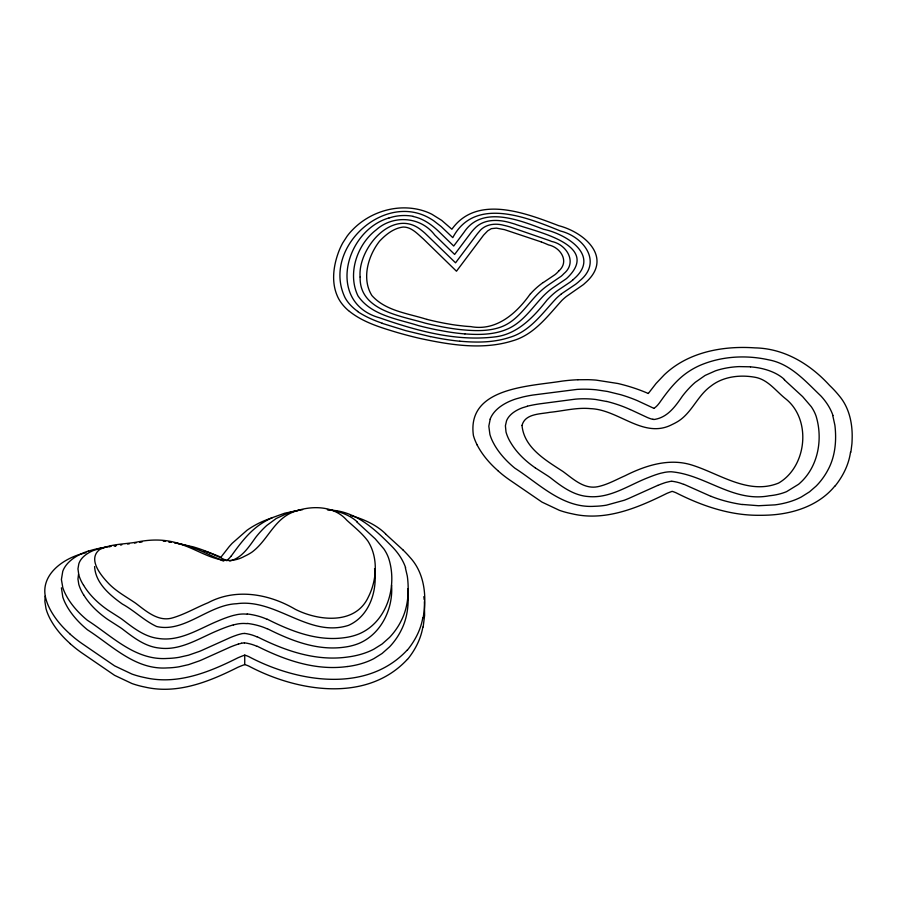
<?xml version="1.0" encoding="UTF-8"?>
<svg xmlns="http://www.w3.org/2000/svg" width="897" height="897" viewBox="0 0 897 897"><rect width="100%" height="100%" fill="white"/><g stroke="black" fill="none" stroke-linecap="round" stroke-linejoin="round"><path stroke-width="1.35" d="M94.611 566.568C95.43 583.061 109.849 595.103 122.362 604.051C134.404 610.655 144.204 620.724 156.661 626.521C184.58 632.901 208.508 604.802 236.606 603.726C276.254 598.176 308.635 638.081 348.496 625.366C369.71 616.082 377.671 590.226 374.554 568.664M61.411 587.804L62.801 597.077A114.3 65.986 0 0 0 65.66 603.905L67.129 606.63A149.777 86.471 0 0 0 69.674 610.678L70.056 611.249A157.222 90.765 0 0 0 87.446 629.795C112.226 645.705 135.346 670.081 167.257 667.917A49.021 28.3 0 0 0 179.008 666.796L188.538 664.643L199.459 660.842A118.808 68.587 0 0 0 201.59 659.957L230.316 647.04A80.528 46.487 0 0 1 238.344 644.08M45.13 596.157L44.884 601.539L46.016 608.704A124.75 72.029 0 0 0 48.976 616.564L49.772 618.212A169.578 97.896 0 0 0 70.358 643.766M850.872 452.223L851.915 443.847A280.178 161.763 0 0 0 852.116 439.698C852.733 424.203 849.504 407.922 839.211 395.824A187.978 108.526 0 0 0 829.568 385.396C810.204 364.16 784.438 348.428 754.926 347.879C724.529 345.737 691.408 351.389 667.66 371.762A144.552 83.455 0 0 0 664.307 374.778L656.111 383.423L648.34 393.447M423.149 617.641C426.916 597.01 424.864 573.385 409.951 557.329A190.534 110.006 0 0 0 403.157 550.096M423.149 627.104L424.606 615.398L424.393 601.607M78.555 574.147L77.961 579.07L78.813 584.485A107.741 62.207 0 0 0 83.589 594.801M490.199 419.157L488.82 426.176L489.908 434.44A112.26 64.819 0 0 0 493.07 442.277L494.539 445.002A149.777 86.471 0 0 0 497.084 449.049L497.465 449.621A157.222 90.765 0 0 0 514.856 468.167C539.635 484.077 562.755 508.453 594.666 506.289A49.021 28.3 0 0 0 606.417 505.168L624.222 500.257A109.613 63.283 0 0 0 628.999 498.328L657.725 485.412M231.101 556.23C240.239 543.56 249.725 530.531 263.382 522.368A76.043 43.908 0 0 1 272.172 517.715L284.697 513.207L299.273 510.236M558.741 271.029C569.842 261.464 560.412 247.269 548.471 244.903A104.31 60.222 0 0 0 541.351 241.955M407.316 649.944C366.593 693.863 296.705 682.101 248.749 656.604A30.117 17.391 0 0 0 244.758 655.113A63.496 36.654 0 0 0 242.067 656.111L241.629 656.279A115.365 66.602 0 0 0 237.907 657.804C209.416 672.133 177.505 685.117 145.034 677.639A67.802 39.143 0 0 1 131.982 674.084L114.603 665.877L81.694 643.34A158.511 91.516 0 0 1 74.485 637.902L70.28 634.336M407.316 659.407C366.593 703.326 296.705 691.553 248.749 666.056A30.117 17.391 0 0 0 244.758 664.576A63.496 36.654 0 0 0 242.067 665.574L241.629 665.742A115.365 66.602 0 0 0 237.907 667.267C209.416 681.597 177.505 694.581 145.034 687.091A67.802 39.143 0 0 1 131.982 683.548L114.603 675.34L81.694 652.803A158.511 91.516 0 0 1 74.485 647.365L70.28 643.799M834.726 486.185C818.311 506.244 791.591 514.43 766.464 515.192A86.818 50.12 0 0 1 759.389 515.293C730.091 515.584 701.981 505.919 676.159 492.834A30.117 17.391 0 0 0 672.167 491.354A63.496 36.654 0 0 0 669.476 492.352L669.039 492.52A104.299 60.222 0 0 0 666.953 493.35C637.89 507.758 605.553 521.572 572.443 513.869A67.802 39.143 0 0 1 559.392 510.326L542.012 502.118L509.104 479.581A158.511 91.516 0 0 1 501.894 474.143L497.689 470.577M530.475 293.633C516.851 313.12 496.445 331.464 470.757 326.598A90.743 52.396 0 0 1 464.377 326.127L456.999 325.275A137.476 79.373 0 0 1 451.931 324.546L444.822 323.312A209.864 121.162 0 0 1 426.983 319.399M572.611 280.144L571.804 280.806A102.056 58.922 0 0 1 569.887 282.308L558.551 289.888A53.753 31.036 0 0 0 556.364 291.447L555.389 292.209A101.596 58.653 0 0 0 550.623 296.414L548.964 298.051A173.39 100.105 0 0 0 547.013 300.091C533.625 317.067 517.143 334.648 494.359 336.969C455.362 341.566 416.298 330.668 379.767 317.863C326.519 303.175 344.403 231.078 388.928 217.949M561.118 294.16L561.769 293.655A48.662 28.099 0 0 1 563.787 292.231L575.594 284.293A115.029 66.412 0 0 0 577.107 283.093L577.993 282.364A41.565 23.995 0 0 0 579.507 280.985C603.098 262.025 583.499 236.696 560.547 231.034C527.851 217.736 474.805 195.725 452.794 237.638L441.234 226.605L433.711 220.763A69.54 40.152 0 0 0 431.479 219.328C384.802 189.973 321.418 248.469 345.02 297.613A72.455 41.834 0 0 0 357.051 310.911L357.757 311.36M543.29 282.544L555.008 274.65A39.849 23.008 0 0 0 558.719 271.029M95.912 549.693L98.322 548.942M88.534 551.083L93.187 549.726A87.099 50.288 0 0 1 105.42 547.237L106.676 547.013M238.367 644.091L241.517 643.25M229.733 561.04C241.921 558.069 248.828 546.968 255.656 537.46A180.005 103.929 0 0 1 263.113 528.938A125.21 72.287 0 0 1 266.801 525.44L276.198 518.511L287.971 513.084A51.544 29.758 0 0 1 293.958 511.312L296.077 510.819A55.491 32.034 0 0 1 302.625 509.653M83.937 553.27C63.452 558.102 38.997 575.212 46.016 599.241A124.75 72.029 0 0 0 48.976 607.101L49.772 608.749A169.578 97.896 0 0 0 70.358 634.302M84.946 552.989L85.955 552.72M527.391 406.274L522.547 407.754A36.115 20.844 0 0 0 506.525 420.839L505.403 425.783L506.02 432.04A105.846 61.108 0 0 0 511.01 443.129A137.297 79.261 0 0 0 535.33 467.886M233.388 624.906L237.257 624.032A21.382 12.345 0 0 1 243.838 623.449L247.157 623.617M134.494 543.044L136.209 542.786M127.598 544.064L129.325 543.817M109.243 546.632L110.522 546.452M139.663 542.293L142.018 541.979M114.984 545.712L116.341 545.533M120.433 545.017L121.79 544.838M115.164 545.847L115.948 545.746M347.61 666.493C315.912 670.978 284.999 660.226 257.114 646.176M577.915 379.756L587.939 379.678A83.735 48.348 0 0 1 596.146 380.115L617.966 383.512A134.651 77.736 0 0 1 648.284 393.491M750.497 366.817L739.072 366.604A55.491 32.034 0 0 0 723.487 368.611L721.367 369.104A51.544 29.758 0 0 0 715.38 370.865L705.132 375.417L695.265 382.313A122.597 70.785 0 0 0 690.544 386.73A184.872 106.732 0 0 0 682.415 396.115C675.665 405.96 668.03 416.87 655.46 419.258A3.655 2.108 0 0 1 653.565 419.448M464.926 333.908C478.74 334.895 493.215 334.873 506.244 329.547C522.076 323.279 531.629 308.377 542.876 296.492A125.031 72.186 0 0 1 548.717 291.032A72.096 41.621 0 0 1 553.169 287.634L565.917 279.001A44.794 25.867 0 0 0 567.263 277.868C602.257 244.287 533.894 231.359 514.844 224.071A100.408 57.969 0 0 0 511.828 223.185C499.674 219.317 484.021 218.296 474.58 228.544A62.992 36.362 0 0 0 473.481 229.699L472.82 230.439A94.376 54.482 0 0 0 471.317 232.233L454.633 254.434L434.787 235.081C420.872 216.424 393.065 214.585 376.157 229.912C357.062 244.511 347.229 273.574 357.937 295.808C371.291 315.52 397.427 318.895 418.462 325.611A239.32 138.172 0 0 0 436.447 329.771L446.56 331.61A133.945 77.333 0 0 0 464.915 333.931M247.157 614.153L243.838 613.997A21.382 12.345 0 0 0 237.268 614.58L233.388 615.443A65.459 37.797 0 0 0 226.481 617.629L223.622 618.683A145.796 84.172 0 0 0 218.072 620.948C199.112 628.73 179.972 641.803 158.421 638.462C144.316 636.769 132.958 627.586 122.059 619.278A101.316 58.496 0 0 0 119.581 617.596L107.909 610.106A137.297 79.261 0 0 1 83.645 585.326M459.836 341.185C476.475 342.699 493.742 342.699 509.754 337.35C530.149 331.329 542.427 313.075 556.275 298.398A92.492 53.394 0 0 1 561.107 294.16M327.36 509.698L329.367 509.911M168.647 541.945L170.576 542.158M653.577 419.404L653.251 419.37A7.12 4.104 0 0 1 652.769 419.28M742.312 504.45L758.548 505.729L775.019 504.865A57.61 33.256 0 0 0 801.268 497.016L809.52 491.836L816.113 486.096A113.706 65.649 0 0 0 819.264 482.687L820.374 481.364A145.179 83.825 0 0 0 827.617 470.544C834.67 457.963 836.441 443.185 835.275 429.001A222.669 128.551 0 0 0 834.86 425.1L832.764 415.569M331.363 510.169C356.636 511.761 375.395 529.746 392.224 546.744A124.156 71.682 0 0 1 405.623 567.711M169.903 541.911L171.495 542.158M174.399 542.663L193.416 546.912A122.586 70.773 0 0 1 210.021 552.844M174.646 542.719C198.002 547.26 220.494 569.819 244.836 556.129A55.199 31.866 0 0 0 251.81 552.249C267.183 541.082 273.641 520.271 292.018 512.501C309.577 505.246 333.336 504.899 346.78 520.204C354.035 526.887 361.973 533.031 367.871 541.037C378.399 557.497 376.975 580.101 368.308 597.077C355.29 625.198 318.289 620.959 295.225 609.265C269.044 593.814 235.799 587.916 208.026 602.773C196.219 607.561 185.118 614.165 172.863 617.798C158.5 622.305 146.177 611.171 135.582 603.165C126.04 596.628 115.612 591.145 107.696 582.501C100.229 574.506 87.704 558.921 99.612 549.569C111.598 543.492 125.602 544.423 138.508 541.754C152.03 539.175 166.158 539.265 179.288 543.694M413.057 216.48C423.81 218.61 432.87 225.584 440.483 233.142L453.714 246.036L464.029 232.278C482.037 204.763 520.182 220.46 543.56 229.262C565.368 233.747 601.27 255.107 574.08 278.776A38.392 22.167 0 0 1 572.611 280.144M430.425 336.633L405.881 330.69L382.178 323.346M606.697 401.497L595.709 399.479A56.646 32.707 0 0 0 575.381 399.154L542.393 403.493A86.415 49.884 0 0 0 527.335 406.195M426.983 319.422C408.247 313.389 385.632 311.068 371.874 295.517C361.446 278.72 368.05 255.925 379.476 241.282C385.744 234.588 393.705 228.152 403.145 227.053C411.443 226.84 417.666 234.05 423.384 238.983L456.472 271.219L483.595 235.126L487.676 230.877L491.332 228.657L496.4 228.118L504.596 229.666L541.351 241.955M711.063 496.389L683.884 484.29M257.114 636.713C284.999 650.762 315.912 661.515 347.61 657.03A57.61 33.256 0 0 0 373.858 649.181L382.111 644.012L389.522 637.431A115.578 66.726 0 0 0 391.854 634.852L392.964 633.529A146.301 84.464 0 0 0 401.262 620.646C407.507 608.536 408.942 594.588 407.866 581.166A216.984 125.277 0 0 0 407.26 575.896L405.354 567.745M267.216 619.177C290.785 631.051 316.731 641.321 343.663 637.789A40.544 23.412 0 0 0 359.181 633.843C387.291 621.789 397.663 585.92 388.648 558.248A96.663 55.816 0 0 0 383.849 548.886L375.226 538.839L356.849 521.953M267.216 628.64C290.785 640.514 316.731 650.785 343.663 647.253A40.544 23.412 0 0 0 359.181 643.306C381.337 633.865 393.323 608.525 391.563 585.18M210.021 552.844L226.425 560.479M630.266 409.525L647.085 417.374A26.282 15.171 0 0 0 652.724 419.336M653.835 408.314L637.431 400.679A122.586 70.773 0 0 0 620.825 394.736L607.471 391.462L596.057 389.78A71.098 41.049 0 0 0 577.107 389.399L532.818 395.05A91.068 52.575 0 0 0 522.973 396.956L515.943 398.907A52.71 30.431 0 0 0 490.166 419.146M535.318 467.898L547.641 475.802A109.995 63.508 0 0 1 550.635 477.899C561.69 486.623 573.833 495.581 588.41 496.546C610.263 498.62 629.044 484.918 648.509 477.473A128.406 74.126 0 0 1 651.031 476.475L653.879 475.41A85.26 49.223 0 0 1 655.774 474.748L657.949 474.042A51.465 29.713 0 0 1 660.797 473.224L664.666 472.36A21.382 12.345 0 0 1 671.248 471.777C705.244 474.591 733.118 502.656 769.211 495.783A40.791 23.546 0 0 0 786.602 491.634L798.532 484.313A71.771 41.441 0 0 0 800.505 482.564C818.4 466.003 823.02 438.756 816.057 416.029A96.663 55.816 0 0 0 811.258 406.677L802.636 396.62L784.258 379.734M349.482 311.382C363.106 322.247 380.16 327.36 396.586 332.316A301.257 173.928 0 0 0 419.493 338.326C449.599 344.796 482.138 350.301 512.288 340.916C533.883 334.917 547.495 316.305 561.769 300.54A85.563 49.402 0 0 1 566.377 296.47L583.308 284.663A49.918 28.816 0 0 0 584.934 283.194C613.761 258.414 585.259 232.57 558.741 225.685C526.55 213.452 477.081 193.864 451.875 229.24L441.705 220.382L431.894 214.26A45.792 26.439 0 0 0 420.85 210.044C396.609 203.585 369.721 211.984 352.465 229.912A108.1 62.409 0 0 0 347.15 236.124L342.822 242.807A175.072 101.081 0 0 0 338.931 251.082C333.572 265.086 331.105 281.445 337.182 295.662A79.822 46.083 0 0 0 349.404 311.405M403.168 550.096L385.486 533.906M477.182 444.99L476.374 443.342A124.75 72.029 0 0 1 473.403 435.482C466.698 387.358 529.286 386.45 562.027 381.124A110.578 63.844 0 0 1 577.915 379.734M423.833 596.651L424.214 599.745M244.735 655.124L244.735 664.587M422.823 627.093A172.022 99.309 0 0 1 407.473 659.452M350.839 515.607A78.734 45.455 0 0 1 385.609 533.861M272.195 517.804A87.458 50.49 0 0 0 258.123 523.568A96.125 55.502 0 0 0 247 530.273L232.132 543.347A210.526 121.544 0 0 0 229.049 546.789L220.931 557.205A133.53 77.097 0 0 0 206.445 551.711M203.787 550.848A133.53 77.097 0 0 1 205.121 551.274M422.823 617.629A172.022 99.309 0 0 1 407.473 649.989M241.517 643.25A7.815 4.507 0 0 1 243.076 642.981A5.494 3.173 0 0 1 244.365 643.003M244.433 642.835A29.949 17.29 0 0 1 256.901 646.322M347.621 666.527A57.61 33.256 0 0 0 373.858 658.645L382.111 653.465L389.522 646.894A115.578 66.726 0 0 0 391.854 644.315L392.964 642.992A146.301 84.464 0 0 0 401.262 630.109C407.507 617.999 408.942 604.051 407.866 590.63A216.984 125.277 0 0 0 407.687 588.679M231.011 556.207A32.034 18.489 0 0 1 226.549 560.547M88.455 551.005A52.71 30.431 0 0 0 62.756 571.322L61.4 579.518L62.801 587.613A114.3 65.986 0 0 0 65.66 594.442L67.129 597.167A149.777 86.471 0 0 0 69.674 601.214L70.056 601.786A157.222 90.765 0 0 0 87.446 620.332C112.226 636.242 135.346 660.618 167.257 658.454A49.021 28.3 0 0 0 179.008 657.333L188.538 655.18L199.459 651.379A118.808 68.587 0 0 0 201.59 650.493L230.316 637.576A80.528 46.487 0 0 1 238.344 634.616L241.517 633.787A7.815 4.507 0 0 1 243.076 633.517A5.494 3.173 0 0 1 244.365 633.54M244.433 633.372A29.949 17.29 0 0 1 256.901 636.859M83.645 594.789A137.297 79.261 0 0 0 107.92 619.569L119.581 627.059A101.316 58.496 0 0 1 122.059 628.741C133.16 637.24 144.832 646.58 159.274 648.038C180.544 650.942 199.325 638.081 218.072 630.4A145.796 84.172 0 0 1 223.622 628.147L226.47 627.081A65.459 37.797 0 0 1 233.366 624.884M247.224 623.415A48.36 27.919 0 0 1 267.059 628.763M327.652 509.552A46.902 27.078 0 0 1 329.928 509.888M331.06 510.09A46.902 27.078 0 0 1 357.174 521.841M223.757 561.085A18.086 10.439 0 0 1 222.108 560.524L202.857 551.733A103.85 59.953 0 0 0 179.344 543.649M163.276 541.171A56.646 32.707 0 0 1 165.564 541.351M98.244 548.829A82.21 47.463 0 0 1 107.079 546.946M108.055 546.778A82.21 47.463 0 0 1 111.026 546.318M114.02 545.914A82.21 47.463 0 0 1 115.018 545.802M95.8 549.592A36.34 20.979 0 0 0 78.813 563.865L77.961 568.833L78.813 575.022A107.741 62.207 0 0 0 83.589 585.337M247.224 613.952A48.36 27.919 0 0 1 267.059 619.3M850.502 452.2A173.356 100.083 0 0 1 834.916 486.241M497.768 470.544A169.578 97.896 0 0 1 477.159 444.99M832.988 415.546A122.698 70.841 0 0 0 820.867 395.936C805.562 381.348 790.549 363.79 768.639 359.832C745.811 354.741 721.143 356.199 699.582 365.55A76.581 44.211 0 0 0 689.457 371.055C676.977 378.994 667.873 390.89 659.486 402.843A84.531 48.808 0 0 1 658.51 404.065A32.034 18.489 0 0 1 653.958 408.382M742.256 504.551A98.031 56.601 0 0 1 711.108 496.355M671.831 481.229A28.962 16.718 0 0 1 683.705 484.425M671.775 481.375A5.494 3.173 0 0 0 670.485 481.353L665.776 482.463A80.528 46.487 0 0 0 657.748 485.434M750.486 366.873A46.734 26.988 0 0 1 784.55 379.633M606.753 401.43A103.85 59.953 0 0 1 630.199 409.57M530.632 293.678A115.276 66.546 0 0 1 543.167 282.488M389.029 218.038A29.063 16.774 0 0 1 413.158 216.3M459.825 341.252A169.197 97.683 0 0 1 430.459 336.566M382.301 323.223A97.347 56.208 0 0 1 357.499 311.483M360.123 277.038C359.204 310.698 400.836 315.766 425.032 323.099A236.584 136.591 0 0 0 433.823 325.14L441.716 326.755A168.782 97.448 0 0 0 449.128 328.067L452.57 328.594A130.031 75.068 0 0 0 460.935 329.659C474.367 330.926 488.54 331.655 501.412 326.833C516.941 320.969 526.023 306.112 537.056 294.665A136.389 78.745 0 0 1 542.786 289.271A81.38 46.992 0 0 1 548.19 285.111L561.13 276.276A43.942 25.374 0 0 0 563.832 273.663C577.668 262.361 566.545 244.32 551.633 241.472A110.779 63.956 0 0 0 549.726 240.654L509.956 226.919A59.146 34.153 0 0 0 504.013 225.371C495.323 222.916 484.84 224.082 479.065 231.785A88.242 50.938 0 0 0 476.823 234.487L455.553 262.821L425.043 233.265A102.841 59.37 0 0 0 421.478 230.294C392.942 206.669 357.589 248.547 360.123 277.038M522.02 425.447C524.039 447.794 545.881 460.363 562.991 471.508C573.06 478.841 583.913 489.358 597.48 486.757C607.213 484.795 615.925 479.76 624.929 475.814C645.38 465.521 668.971 457.874 691.755 465.005C719.562 473.661 748.412 495.323 778.574 483.079C807.154 466.53 811.83 418.989 785.178 398.425C775.457 390.599 767.563 379.151 754.399 377.155C739.498 374.598 722.814 376.605 710.693 386.271C697.799 395.499 692.293 411.678 679.22 420.603A55.199 31.866 0 0 1 672.245 424.472C643.788 439.452 618.997 409.682 590.697 408.651C576.917 407.249 563.372 410.983 549.738 412.34C540.039 414.167 525.025 413.618 522.02 425.447"/></g></svg>
